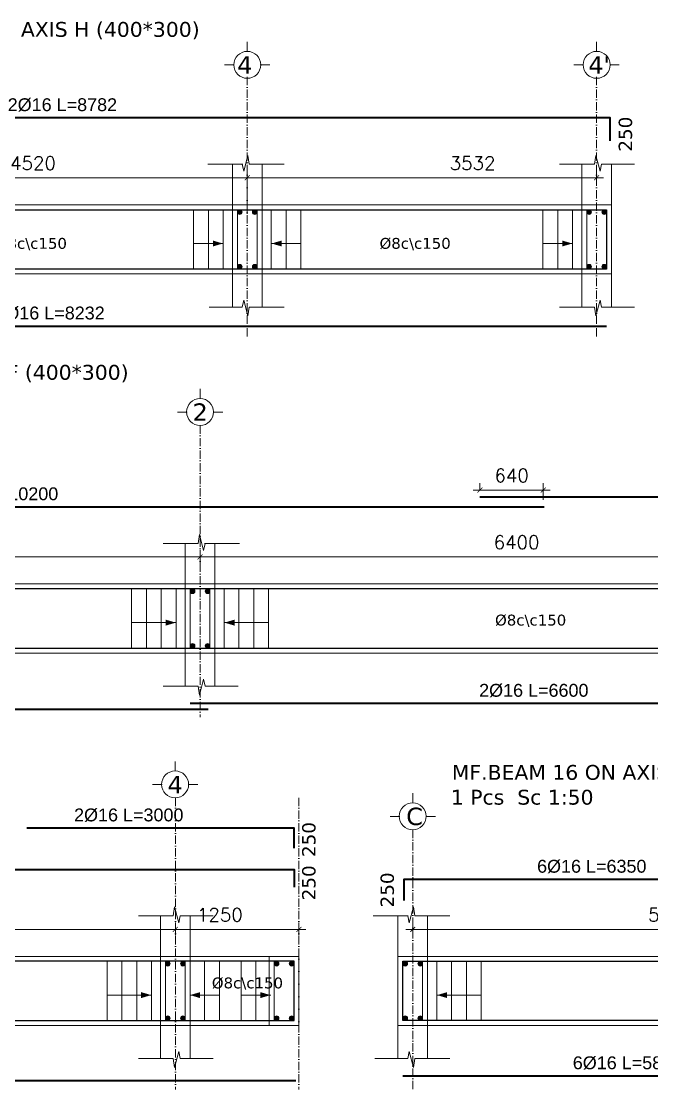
# Model space of a CAD drawing. Header units: inches. Extents: x -17020 to 43805, y -10194 to 123061.
# Drawn here: x 10476 to 11113, y 113151 to 114231 of the extents above; entities that cross this region are included whole.
import ezdxf

# ---------------------------------------------------------------- set-up
doc = ezdxf.new("R2010")
doc.units = ezdxf.units.IN
doc.header["$LTSCALE"] = 0.7
doc.header["$MEASUREMENT"] = 0
doc.linetypes.add('ACAD_ISO10W100', pattern=[18, 12, -3, 0, -3])
doc.layers.get('0').update_dxf_attribs({"lineweight": 13})
doc.layers.get('Defpoints').update_dxf_attribs({"lineweight": 5})
for name, color, linetype, lineweight in [('axis', 254, 'ACAD_ISO10W100', 9), ('BEAM FRAME', 5, 'Continuous', 18), ('COLUMN', 4, 'Continuous', 20), ('elevline', 30, 'Continuous', 20), ('FRAME 070', 5, 'Continuous', 60), ('hatch', 9, 'Continuous', 9), ('renforcment', 141, 'Continuous', 40), ('tex', 3, 'Continuous', 25), ('TEXT', 3, 'Continuous', 25), ('top rein. extension', 50, 'Continuous', 20), ('top renforcment', 7, 'Continuous', 40)]:
    doc.layers.add(name, color=color, linetype=linetype, lineweight=lineweight)
doc.styles.add('100', font='romans.shx', dxfattribs={"height": 13.5})
doc.styles.add('romanc', font='verdana.ttf', dxfattribs={"height": 250})
doc.styles.get("Standard").update_dxf_attribs({"font": 'arial.ttf', "height": 13})
doc.dimstyles.new('100', dxfattribs={"dimtxt": 13.5, "dimasz": 5, "dimexe": 7, "dimexo": 7, "dimgap": 8, "dimtad": 1, "dimdec": 0, "dimlfac": 10, "dimzin": 4, "dimdsep": 46, "dimtxsty": '100', "dimblk": 'ARCHTICK', "dimcen": 0.09, "dimdle": 7, "dimclrd": 1, "dimclre": 8, "dimclrt": 2, "dimadec": 0, "dimazin": 1, "dimtfac": 1, "dimtdec": 0, "dimtix": 1, "dimtofl": 0, "dimtmove": 0, "dimatfit": 3, "dimldrblk": 'ARCHTICK', "dimfxl": 0.18, "dimtolj": 1, "dimtzin": 0, "dimlwd": -1, "dimlwe": -1, "dimarcsym": 0})
doc.dimstyles.get("Standard").update_dxf_attribs({"dimtxt": 13, "dimasz": 5, "dimexe": 0.18, "dimexo": 0.0625, "dimgap": 6, "dimtad": 1, "dimdec": 0, "dimlfac": 10, "dimzin": 0, "dimdsep": 46, "dimtxsty": 'Standard', "dimblk": 'ARCHTICK', "dimcen": 0.09, "dimse1": 1, "dimse2": 1, "dimclrd": 1, "dimclre": 7, "dimclrt": 3, "dimadec": 0, "dimazin": 0, "dimtfac": 1, "dimtdec": 0, "dimtix": 1, "dimtofl": 0, "dimtmove": 0, "dimatfit": 3, "dimldrblk": 'ARCHTICK', "dimfxl": 1, "dimtolj": 1, "dimtzin": 0, "dimarcsym": 0})

# ---------------------------------------------------------------- blocks, each defined once
blk = doc.blocks.new('_ArchTick')
at = {"color": 0, "linetype": 'ByBlock', "lineweight": 0, "const_width": 0.15}
blk.add_lwpolyline([(-0.5, -0.5), (0.5, 0.5)], dxfattribs=at)
blk = doc.blocks.new('*D806')
at = {"color": 1, "transparency": 16777216}
blk.add_line((10711.1, 114072.7), (10245.1, 114072.7), dxfattribs=at)
at = {"color": 8, "transparency": 16777216}
for p, q in [((10252.1, 114054.5), (10252.1, 114079.7)), ((10704.1, 114036.1), (10704.1, 114079.7))]:
    blk.add_line(p, q, dxfattribs=at)
at = {"layer": 'Defpoints', "color": 0, "transparency": 16777216}
for p in [(10252.1, 114072.7), (10252.1, 114047.5), (10704.1, 114029.1)]:
    blk.add_point(p, dxfattribs=at)
at = {"color": 1, "transparency": 16777216, "xscale": 5, "yscale": 5, "zscale": 5, "rotation": 180}
blk.add_blockref('_ArchTick', (10252.1, 114072.7), dxfattribs=at)
at = {"color": 1, "transparency": 16777216, "xscale": 5, "yscale": 5, "zscale": 5}
blk.add_blockref('_ArchTick', (10704.1, 114072.7), dxfattribs=at)
at = {"color": 2, "transparency": 16777216, "insert": (10487.5, 114087.4), "char_height": 13.5, "attachment_point": 5, "style": '100'}
blk.add_mtext('\\A1;4520', dxfattribs=at)
blk = doc.blocks.new('*D807')
at = {"layer": 'Defpoints', "color": 0, "transparency": 16777216}
for p in [(10244.1, 113922.7, -37318.8), (10244.1, 113922.7), (11067.3, 113922.7, -13652.7)]:
    blk.add_point(p, dxfattribs=at)
at = {"layer": 'TEXT', "color": 3, "transparency": 16777216, "insert": (10504.7, 113935.7), "char_height": 13, "attachment_point": 5}
blk.add_mtext('\\A1;2%%C16 L=8232', dxfattribs=at)
blk = doc.blocks.new('*D808')
at = {"layer": 'Defpoints', "color": 0, "transparency": 16777216}
for p in [(10218.7, 114133.3, -440.4), (11096.9, 114133.3, 264.3), (11096.9, 114133.3)]:
    blk.add_point(p, dxfattribs=at)
at = {"layer": 'TEXT', "color": 3, "transparency": 16777216, "insert": (10517.2, 114146.3), "char_height": 13, "attachment_point": 5}
blk.add_mtext('\\A1;2%%C16 L=8782', dxfattribs=at)
blk = doc.blocks.new('*D809')
at = {"color": 1, "transparency": 16777216}
blk.add_line((10697.1, 114072.7), (11064.3, 114072.7), dxfattribs=at)
at = {"color": 8, "transparency": 16777216}
for p, q in [((10704.1, 114036.1), (10704.1, 114079.7)), ((11057.3, 114065), (11057.3, 114079.7))]:
    blk.add_line(p, q, dxfattribs=at)
at = {"layer": 'Defpoints', "color": 0, "transparency": 16777216}
for p in [(11057.3, 114072.7), (11057.3, 114058), (10704.1, 114029.1)]:
    blk.add_point(p, dxfattribs=at)
at = {"color": 1, "transparency": 16777216, "xscale": 5, "yscale": 5, "zscale": 5, "rotation": 180}
blk.add_blockref('_ArchTick', (10704.1, 114072.7), dxfattribs=at)
at = {"color": 1, "transparency": 16777216, "xscale": 5, "yscale": 5, "zscale": 5}
blk.add_blockref('_ArchTick', (11057.3, 114072.7), dxfattribs=at)
at = {"color": 2, "transparency": 16777216, "insert": (10931.9, 114087.4), "char_height": 13.5, "attachment_point": 5, "style": '100'}
blk.add_mtext('\\A1;3532', dxfattribs=at)
blk = doc.blocks.new('*D828')
at = {"layer": 'Defpoints', "color": 0, "transparency": 16777216}
for p in [(9984.4, 113739.9, -218.4), (9984.4, 113739.9), (11004.4, 113739.9, -167.8)]:
    blk.add_point(p, dxfattribs=at)
at = {"layer": 'TEXT', "color": 3, "transparency": 16777216, "insert": (10452.7, 113752.9), "char_height": 13, "attachment_point": 5}
blk.add_mtext('\\A1;2%%C16 L=10200', dxfattribs=at)
blk = doc.blocks.new('*D830')
at = {"layer": 'Defpoints', "color": 0, "transparency": 16777216}
for p in [(10939.4, 113749.9, -157.8), (10939.4, 113749.9), (11899.4, 113749.9, -218.5)]:
    blk.add_point(p, dxfattribs=at)
at = {"layer": 'TEXT', "color": 3, "transparency": 16777216, "insert": (11486.5, 113762.9), "char_height": 13, "attachment_point": 5}
blk.add_mtext('\\A1;2%%C16 L=9600', dxfattribs=at)
blk = doc.blocks.new('*D840')
at = {"color": 1, "transparency": 16777216}
blk.add_line((11010.4, 113756.9), (10932.4, 113756.9), dxfattribs=at)
at = {"color": 8, "transparency": 16777216}
for p, q in [((10939.4, 113756.9), (10939.4, 113763.9)), ((11003.4, 113746.9), (11003.4, 113763.9))]:
    blk.add_line(p, q, dxfattribs=at)
at = {"layer": 'Defpoints', "color": 0, "transparency": 16777216}
for p in [(10939.4, 113756.9), (10939.4, 113749.9), (11003.4, 113739.9)]:
    blk.add_point(p, dxfattribs=at)
at = {"color": 1, "transparency": 16777216, "xscale": 5, "yscale": 5, "zscale": 5, "rotation": 180}
blk.add_blockref('_ArchTick', (10939.4, 113756.9), dxfattribs=at)
at = {"color": 1, "transparency": 16777216, "xscale": 5, "yscale": 5, "zscale": 5}
blk.add_blockref('_ArchTick', (11003.4, 113756.9), dxfattribs=at)
at = {"color": 2, "transparency": 16777216, "insert": (10971.4, 113771.7), "char_height": 13.5, "attachment_point": 5, "style": '100'}
blk.add_mtext('\\A1;640', dxfattribs=at)
blk = doc.blocks.new('*D831')
at = {"color": 8, "transparency": 16777216}
for p, q in [((10656.4, 113680.4), (10656.4, 113696.3)), ((11296.4, 113682.7), (11296.4, 113696.3))]:
    blk.add_line(p, q, dxfattribs=at)
at = {"color": 1, "transparency": 16777216}
blk.add_line((11303.4, 113689.3), (10649.4, 113689.3), dxfattribs=at)
at = {"layer": 'Defpoints', "color": 0, "transparency": 16777216}
for p in [(10656.4, 113689.3), (10656.4, 113673.4), (11296.4, 113675.7)]:
    blk.add_point(p, dxfattribs=at)
at = {"color": 1, "transparency": 16777216, "xscale": 5, "yscale": 5, "zscale": 5, "rotation": 180}
blk.add_blockref('_ArchTick', (10656.4, 113689.3), dxfattribs=at)
at = {"color": 1, "transparency": 16777216, "xscale": 5, "yscale": 5, "zscale": 5}
blk.add_blockref('_ArchTick', (11296.4, 113689.3), dxfattribs=at)
at = {"color": 2, "transparency": 16777216, "insert": (10976.4, 113704.1), "char_height": 13.5, "attachment_point": 5, "style": '100'}
blk.add_mtext('\\A1;6400', dxfattribs=at)
blk = doc.blocks.new('*D832')
at = {"color": 8, "transparency": 16777216}
for p, q in [((10204.4, 113668.1), (10204.4, 113696.3)), ((10656.4, 113680.4), (10656.4, 113696.3))]:
    blk.add_line(p, q, dxfattribs=at)
at = {"color": 1, "transparency": 16777216}
blk.add_line((10197.4, 113689.3), (10663.4, 113689.3), dxfattribs=at)
at = {"layer": 'Defpoints', "color": 0, "transparency": 16777216}
for p in [(10656.4, 113689.3), (10656.4, 113673.4), (10204.4, 113661.1)]:
    blk.add_point(p, dxfattribs=at)
at = {"color": 1, "transparency": 16777216, "xscale": 5, "yscale": 5, "zscale": 5, "rotation": 180}
blk.add_blockref('_ArchTick', (10204.4, 113689.3), dxfattribs=at)
at = {"color": 1, "transparency": 16777216, "xscale": 5, "yscale": 5, "zscale": 5}
blk.add_blockref('_ArchTick', (10656.4, 113689.3), dxfattribs=at)
at = {"color": 2, "transparency": 16777216, "insert": (10430.4, 113704.1), "char_height": 13.5, "attachment_point": 5, "style": '100'}
blk.add_mtext('\\A1;4520', dxfattribs=at)
blk = doc.blocks.new('*D834')
at = {"layer": 'Defpoints', "color": 0, "transparency": 16777216}
for p in [(10009.4, 113535, -13652.7), (10664.4, 113535, -37100.9), (10664.4, 113535)]:
    blk.add_point(p, dxfattribs=at)
at = {"layer": 'TEXT', "color": 3, "transparency": 16777216, "insert": (10398, 113548), "char_height": 13, "attachment_point": 5}
blk.add_mtext('\\A1;2%%C16 L=6550', dxfattribs=at)
blk = doc.blocks.new('*D835')
at = {"layer": 'Defpoints', "color": 0, "transparency": 16777216}
for p in [(10646.4, 113541.2, -13652.7), (11306.4, 113541.2, -37100.9), (11306.4, 113541.2)]:
    blk.add_point(p, dxfattribs=at)
at = {"layer": 'TEXT', "color": 3, "transparency": 16777216, "insert": (10993.8, 113554.2), "char_height": 13, "attachment_point": 5}
blk.add_mtext('\\A1;2%%C16 L=6600', dxfattribs=at)
blk = doc.blocks.new('*D853')
at = {"color": 8, "transparency": 16777216}
for p, q in [((10179.4, 113306.2), (10179.4, 113319.7)), ((10631.4, 113306.7), (10631.4, 113319.7))]:
    blk.add_line(p, q, dxfattribs=at)
at = {"color": 1, "transparency": 16777216}
blk.add_line((10172.4, 113312.7), (10638.4, 113312.7), dxfattribs=at)
at = {"layer": 'Defpoints', "color": 0, "transparency": 16777216}
for p in [(10631.4, 113312.7), (10179.4, 113299.2), (10631.4, 113299.7)]:
    blk.add_point(p, dxfattribs=at)
at = {"color": 1, "transparency": 16777216, "xscale": 5, "yscale": 5, "zscale": 5, "rotation": 180}
blk.add_blockref('_ArchTick', (10179.4, 113312.7), dxfattribs=at)
at = {"color": 1, "transparency": 16777216, "xscale": 5, "yscale": 5, "zscale": 5}
blk.add_blockref('_ArchTick', (10631.4, 113312.7), dxfattribs=at)
at = {"color": 2, "transparency": 16777216, "insert": (10405.4, 113327.5), "char_height": 13.5, "attachment_point": 5, "style": '100'}
blk.add_mtext('\\A1;4520', dxfattribs=at)
blk = doc.blocks.new('*D854')
at = {"layer": 'Defpoints', "color": 0, "transparency": 16777216}
for p in [(9822.4, 113373.3, -157.8), (9822.4, 113373.3), (10782.4, 113373.3, -218.5)]:
    blk.add_point(p, dxfattribs=at)
at = {"layer": 'TEXT', "color": 3, "transparency": 16777216, "insert": (10369.5, 113386.3), "char_height": 13, "attachment_point": 5}
blk.add_mtext('\\A1;2%%C16 L=9600', dxfattribs=at)
blk = doc.blocks.new('*D857')
at = {"layer": 'Defpoints', "color": 0, "transparency": 16777216}
for p in [(10481.4, 113415.2, -209.5), (10781.4, 113415.2, -218.4), (10781.4, 113415.2)]:
    blk.add_point(p, dxfattribs=at)
at = {"layer": 'TEXT', "color": 3, "transparency": 16777216, "insert": (10584.3, 113428.2), "char_height": 13, "attachment_point": 5}
blk.add_mtext('\\A1;2%%C16 L=3000', dxfattribs=at)
blk = doc.blocks.new('*D860')
at = {"color": 8, "transparency": 16777216}
for p, q in [((10631.4, 113306.6), (10631.4, 113319.7)), ((10756.4, 113306.4), (10756.4, 113319.7))]:
    blk.add_line(p, q, dxfattribs=at)
at = {"color": 1, "transparency": 16777216}
blk.add_line((10763.4, 113312.7), (10624.4, 113312.7), dxfattribs=at)
at = {"layer": 'Defpoints', "color": 0, "transparency": 16777216}
for p in [(10631.4, 113312.7), (10631.4, 113299.6), (10756.4, 113299.4)]:
    blk.add_point(p, dxfattribs=at)
at = {"color": 1, "transparency": 16777216, "xscale": 5, "yscale": 5, "zscale": 5, "rotation": 180}
blk.add_blockref('_ArchTick', (10631.4, 113312.7), dxfattribs=at)
at = {"color": 1, "transparency": 16777216, "xscale": 5, "yscale": 5, "zscale": 5}
blk.add_blockref('_ArchTick', (10756.4, 113312.7), dxfattribs=at)
at = {"color": 2, "transparency": 16777216, "insert": (10676.4, 113327.5), "char_height": 13.5, "attachment_point": 5, "style": '100'}
blk.add_mtext('\\A1;1250', dxfattribs=at)
blk = doc.blocks.new('*D861')
at = {"layer": 'Defpoints', "color": 0, "transparency": 16777216}
for p in [(10171.4, 113159.5, -13652.7), (10753.1, 113159.5, -37100.9), (10753.1, 113159.5)]:
    blk.add_point(p, dxfattribs=at)
at = {"layer": 'TEXT', "color": 3, "transparency": 16777216, "insert": (10388.7, 113172.5), "char_height": 13, "attachment_point": 5}
blk.add_mtext('\\A1;2%%C16 L=5817', dxfattribs=at)
blk = doc.blocks.new('*D887')
at = {"layer": 'Defpoints', "color": 0, "transparency": 16777216}
for p in [(10837.7, 113363.3, -189.9), (11472.7, 113363.3, -218.4), (11472.7, 113363.3)]:
    blk.add_point(p, dxfattribs=at)
at = {"layer": 'TEXT', "color": 3, "transparency": 16777216, "insert": (11052.4, 113376.3), "char_height": 13, "attachment_point": 5}
blk.add_mtext('\\A1;6%%C16 L=6350', dxfattribs=at)
blk = doc.blocks.new('*D888')
at = {"color": 8, "transparency": 16777216}
for p, q in [((10871.4, 113306.2), (10871.4, 113319.7)), ((11447.7, 113303.8), (11447.7, 113319.7))]:
    blk.add_line(p, q, dxfattribs=at)
at = {"color": 1, "transparency": 16777216}
blk.add_line((10864.4, 113312.7), (11454.7, 113312.7), dxfattribs=at)
at = {"layer": 'Defpoints', "color": 0, "transparency": 16777216}
for p in [(11447.7, 113312.7), (10871.4, 113299.2), (11447.7, 113296.8)]:
    blk.add_point(p, dxfattribs=at)
at = {"color": 1, "transparency": 16777216, "xscale": 5, "yscale": 5, "zscale": 5, "rotation": 180}
blk.add_blockref('_ArchTick', (10871.4, 113312.7), dxfattribs=at)
at = {"color": 1, "transparency": 16777216, "xscale": 5, "yscale": 5, "zscale": 5}
blk.add_blockref('_ArchTick', (11447.7, 113312.7), dxfattribs=at)
at = {"color": 2, "transparency": 16777216, "insert": (11132.5, 113327.5), "char_height": 13.5, "attachment_point": 5, "style": '100'}
blk.add_mtext('\\A1;5763', dxfattribs=at)
blk = doc.blocks.new('*D889')
at = {"layer": 'Defpoints', "color": 0, "transparency": 16777216}
for p in [(10861.4, 113164.6, -37100.9), (10861.4, 113164.6), (11446.4, 113164.6, -13870.6)]:
    blk.add_point(p, dxfattribs=at)
at = {"layer": 'TEXT', "color": 3, "transparency": 16777216, "insert": (11088.5, 113177.6), "char_height": 13, "attachment_point": 5}
blk.add_mtext('\\A1;6%%C16 L=5850', dxfattribs=at)

msp = doc.modelspace()

# ---------------------------------------------------------------- hatches: boundary and pattern name
at = {"layer": 'elevline'}
for points in [[(10698.86, 114038, 1), (10694.1, 114038, 1)], [(10709.35, 114038, -1), (10714.1, 114038, -1)], [(11052.08, 114038, 1), (11047.32, 114038, 1)], [(11062.57, 114038, -1), (11067.32, 114038, -1)], [(10698.86, 113982.76, -1), (10694.1, 113982.76, -1)], [(10709.35, 113982.76, 1), (10714.1, 113982.76, 1)], [(11052.08, 113982.76, -1), (11047.32, 113982.76, -1)], [(11062.57, 113982.76, 1), (11067.32, 113982.76, 1)], [(10651.19, 113654.67, 1), (10646.43, 113654.67, 1)], [(10661.67, 113654.67, -1), (10666.43, 113654.67, -1)], [(10651.19, 113599.42, -1), (10646.43, 113599.42, -1)], [(10661.67, 113599.42, 1), (10666.43, 113599.42, 1)], [(10626.15, 113278.07, 1), (10621.39, 113278.07, 1)], [(10636.64, 113278.07, -1), (10641.39, 113278.07, -1)], [(10736.15, 113278.07, 1), (10731.39, 113278.07, 1)], [(10746.64, 113278.07, -1), (10751.39, 113278.07, -1)], [(10866.15, 113278.07, 1), (10861.39, 113278.07, 1)], [(10876.64, 113278.07, -1), (10881.39, 113278.07, -1)], [(10626.15, 113222.82, -1), (10621.39, 113222.82, -1)], [(10636.64, 113222.82, 1), (10641.39, 113222.82, 1)], [(10736.15, 113222.82, -1), (10731.39, 113222.82, -1)], [(10746.64, 113222.82, 1), (10751.39, 113222.82, 1)], [(10866.15, 113222.82, -1), (10861.39, 113222.82, -1)], [(10876.64, 113222.82, 1), (10881.39, 113222.82, 1)]]:
    msp.add_hatch(color=256, dxfattribs=at).paths.add_polyline_path(points)

# ---------------------------------------------------------------- linework, layer by layer
at = {"layer": 'axis'}
for p, q in [((10704.1, 114174.58), (10704.1, 113910.64)), ((11057.32, 114174.58), (11057.32, 113910.64)), ((11057.32, 114174.58), (11057.32, 113910.64)), ((10656.43, 113822.24), (10656.43, 113527.31)), ((10656.43, 113822.24), (10656.43, 113527.31)), ((10631.39, 113445.64, -217.91), (10631.39, 113150.71, -217.91)), ((10756.39, 113445.64, -217.91), (10756.39, 113150.71, -217.91)), ((10871.39, 113413.49), (10871.39, 113150.71))]:
    msp.add_line(p, q, dxfattribs=at)
at = {"layer": 'BEAM FRAME', "elevation": 217.91}
for points in [[(11072.32, 113975.38), (10237.1, 113975.38), (10237.1, 114045.38), (11072.32, 114045.38)], [(10009.43, 113592.04), (11873.43, 113592.04), (11873.43, 113662.04), (10009.43, 113662.04)], [(11447.68, 113215.45), (10856.39, 113215.45), (10856.39, 113285.45), (11447.68, 113285.45)]]:
    msp.add_lwpolyline(points, close=True, dxfattribs=at)
at = {"layer": 'BEAM FRAME'}
msp.add_lwpolyline([(9072.39, 113215.45), (10756.39, 113215.45), (10756.39, 113285.45), (9072.39, 113285.45)], close=True, dxfattribs=at)
at = {"layer": 'COLUMN', "lineweight": 20}
for p, q in [((10689.1, 114086.3, 217.91), (10689.1, 114045.38, 217.91)), ((10719.1, 114086.3, 217.91), (10719.1, 114045.38, 217.91)), ((11042.32, 114086.3, 217.91), (11042.32, 114045.38, 217.91)), ((11072.32, 114086.3, 217.91), (11072.32, 114045.38, 217.91)), ((10689.1, 113941.95, 217.91), (10689.1, 113975.38, 217.91)), ((10719.1, 113941.95, 217.91), (10719.1, 113975.38, 217.91)), ((11042.32, 113941.95, 217.91), (11042.32, 113975.38, 217.91)), ((11072.32, 113941.95, 217.91), (11072.32, 113975.38, 217.91)), ((10641.43, 113702.97, 217.91), (10641.43, 113662.04, 217.91)), ((10671.43, 113702.97, 217.91), (10671.43, 113662.04, 217.91)), ((10641.43, 113558.62, 217.91), (10641.43, 113592.04, 217.91)), ((10671.43, 113558.62, 217.91), (10671.43, 113592.04, 217.91)), ((10616.39, 113326.37), (10616.39, 113285.45)), ((10646.39, 113326.37), (10646.39, 113285.45)), ((10856.39, 113326.37, 217.91), (10856.39, 113285.45, 217.91)), ((10886.39, 113326.37, 217.91), (10886.39, 113285.45, 217.91)), ((10616.39, 113182.02), (10616.39, 113215.45)), ((10646.39, 113182.02), (10646.39, 113215.45)), ((10856.39, 113182.02, 217.91), (10856.39, 113215.45, 217.91)), ((10886.39, 113182.02, 217.91), (10886.39, 113215.45, 217.91))]:
    msp.add_line(p, q, dxfattribs=at)
at = {"layer": 'elevline'}
for p, q in [((10649.83, 113980.38), (10649.83, 114040.38)), ((10664.83, 113980.38), (10664.83, 114040.38)), ((10679.79, 113980.38), (10679.79, 114040.38)), ((10728.42, 113980.38), (10728.42, 114040.38)), ((10743.37, 113980.38), (10743.37, 114040.38)), ((10758.37, 113980.38), (10758.37, 114040.38)), ((11003.05, 113980.38), (11003.05, 114040.38)), ((11018.05, 113980.38), (11018.05, 114040.38)), ((11033.01, 113980.38), (11033.01, 114040.38)), ((10587.16, 113597.04), (10587.16, 113657.04)), ((10602.16, 113597.04), (10602.16, 113657.04)), ((10617.16, 113597.04), (10617.16, 113657.04)), ((10632.12, 113597.04), (10632.12, 113657.04)), ((10680.74, 113597.04), (10680.74, 113657.04)), ((10695.7, 113597.04), (10695.7, 113657.04)), ((10710.7, 113597.04), (10710.7, 113657.04)), ((10725.7, 113597.04), (10725.7, 113657.04)), ((10562.32, 113220.45, -217.91), (10562.32, 113280.45, -217.91)), ((10577.32, 113220.45, -217.91), (10577.32, 113280.45, -217.91)), ((10592.32, 113220.45, -217.91), (10592.32, 113280.45, -217.91)), ((10607.28, 113220.45, -217.91), (10607.28, 113280.45, -217.91)), ((10621.35, 113220.45, -217.91), (10621.35, 113280.45, -217.91)), ((10660.89, 113220.45, -217.91), (10660.89, 113280.45, -217.91)), ((10675.89, 113220.45, -217.91), (10675.89, 113280.45, -217.91)), ((10697.89, 113220.45, -217.91), (10697.89, 113280.45, -217.91)), ((10712.89, 113220.45, -217.91), (10712.89, 113280.45, -217.91)), ((10731.35, 113220.45, -217.91), (10731.35, 113280.45, -217.91)), ((10895.71, 113220.45), (10895.71, 113280.45)), ((10910.67, 113220.45), (10910.67, 113280.45)), ((10925.67, 113220.45), (10925.67, 113280.45)), ((10940.67, 113220.45), (10940.67, 113280.45))]:
    msp.add_line(p, q, dxfattribs=at)
for centre in [(10696.48, 114038), (10711.72, 114038), (11049.7, 114038), (11064.95, 114038), (10696.48, 113982.76), (10711.72, 113982.76), (11049.7, 113982.76), (11064.95, 113982.76), (10648.81, 113654.67), (10664.05, 113654.67), (10648.81, 113599.42), (10664.05, 113599.42), (10623.77, 113278.07, -217.91), (10639.02, 113278.07, -217.91), (10733.77, 113278.07, -217.91), (10749.02, 113278.07, -217.91), (10863.77, 113278.07), (10879.02, 113278.07), (10623.77, 113222.82, -217.91), (10639.02, 113222.82, -217.91), (10733.77, 113222.82, -217.91), (10749.02, 113222.82, -217.91), (10863.77, 113222.82), (10879.02, 113222.82)]:
    msp.add_circle(centre, 2.38, dxfattribs=at)
at = {"layer": 'FRAME 070', "lineweight": 20}
for p, q in [((10704.79, 114095.31, 217.91), (10700.6, 114079.23, 217.91)), ((10706.14, 114086.3, 217.91), (10704.79, 114095.31, 217.91)), ((11055.29, 114086.3, 217.91), (11056.64, 114095.31, 217.91)), ((11056.64, 114095.31, 217.91), (11060.82, 114079.23, 217.91)), ((10699.58, 114086.3, 217.91), (10664.22, 114086.3, 217.91)), ((10700.6, 114079.23, 217.91), (10699.1, 114086.3, 217.91)), ((10741.49, 114086.3, 217.91), (10706.14, 114086.3, 217.91)), ((11019.93, 114086.3, 217.91), (11055.29, 114086.3, 217.91)), ((11060.82, 114079.23, 217.91), (11062.33, 114086.3, 217.91)), ((11062.33, 114086.3, 217.91), (11095.72, 114086.3, 217.91)), ((10699.1, 113941.95, 217.91), (10665.71, 113941.95, 217.91)), ((10700.6, 113949.03, 217.91), (10699.1, 113941.95, 217.91)), ((10704.79, 113932.95, 217.91), (10700.6, 113949.03, 217.91)), ((10706.14, 113941.95, 217.91), (10704.79, 113932.95, 217.91)), ((10741.49, 113941.95, 217.91), (10706.14, 113941.95, 217.91)), ((11019.93, 113941.95, 217.91), (11055.29, 113941.95, 217.91)), ((11055.29, 113941.95, 217.91), (11056.64, 113932.95, 217.91)), ((11056.64, 113932.95, 217.91), (11060.82, 113949.03, 217.91)), ((11060.82, 113949.03, 217.91), (11062.33, 113941.95, 217.91)), ((11062.33, 113941.95, 217.91), (11095.72, 113941.95, 217.91)), ((10619.04, 113702.97, 217.91), (10654.4, 113702.97, 217.91)), ((10654.4, 113702.97, 217.91), (10655.75, 113711.97, 217.91)), ((10655.75, 113711.97, 217.91), (10659.93, 113695.9, 217.91)), ((10659.93, 113695.9, 217.91), (10661.44, 113702.97, 217.91)), ((10660.96, 113702.97, 217.91), (10696.32, 113702.97, 217.91)), ((10655.75, 113549.62, 217.91), (10659.93, 113565.69, 217.91)), ((10659.93, 113565.69, 217.91), (10661.44, 113558.62, 217.91)), ((10619.04, 113558.62, 217.91), (10654.4, 113558.62, 217.91)), ((10654.4, 113558.62, 217.91), (10655.75, 113549.62, 217.91)), ((10661.44, 113558.62, 217.91), (10694.83, 113558.62, 217.91)), ((10594, 113326.37), (10629.36, 113326.37)), ((10629.36, 113326.37), (10630.71, 113335.37)), ((10630.71, 113335.37), (10634.89, 113319.3)), ((10634.89, 113319.3), (10636.4, 113326.37)), ((10636.4, 113326.37), (10669.79, 113326.37)), ((10866.87, 113326.37, 217.91), (10831.51, 113326.37, 217.91)), ((10867.9, 113319.3, 217.91), (10866.39, 113326.37, 217.91)), ((10872.08, 113335.37, 217.91), (10867.9, 113319.3, 217.91)), ((10873.43, 113326.37, 217.91), (10872.08, 113335.37, 217.91)), ((10908.78, 113326.37, 217.91), (10873.43, 113326.37, 217.91)), ((10630.71, 113173.02), (10634.89, 113189.1)), ((10634.89, 113189.1), (10636.4, 113182.02)), ((10867.9, 113189.1, 217.91), (10866.39, 113182.02, 217.91)), ((10872.08, 113173.02, 217.91), (10867.9, 113189.1, 217.91)), ((10594, 113182.02), (10629.36, 113182.02)), ((10629.36, 113182.02), (10630.71, 113173.02)), ((10636.4, 113182.02), (10669.79, 113182.02)), ((10866.39, 113182.02, 217.91), (10833, 113182.02, 217.91)), ((10873.43, 113182.02, 217.91), (10872.08, 113173.02, 217.91)), ((10908.78, 113182.02, 217.91), (10873.43, 113182.02, 217.91))]:
    msp.add_line(p, q, dxfattribs=at)
at = {"layer": 'FRAME 070', "lineweight": 15}
for points in [[(10719.1, 113975.38), (10689.1, 113975.38), (10689.1, 114045.38), (10719.1, 114045.38)], [(11072.32, 113975.38), (11042.32, 113975.38), (11042.32, 114045.38), (11072.32, 114045.38)], [(10641.43, 113592.04), (10671.43, 113592.04), (10671.43, 113662.04), (10641.43, 113662.04)], [(10886.39, 113215.45), (10856.39, 113215.45), (10856.39, 113285.45), (10886.39, 113285.45)]]:
    msp.add_lwpolyline(points, close=True, dxfattribs=at)
at = {"layer": 'FRAME 070', "lineweight": 15, "elevation": -217.91}
for points in [[(10616.39, 113215.45), (10646.39, 113215.45), (10646.39, 113285.45), (10616.39, 113285.45)], [(10726.39, 113215.45), (10756.39, 113215.45), (10756.39, 113285.45), (10726.39, 113285.45)]]:
    msp.add_lwpolyline(points, close=True, dxfattribs=at)
at = {"layer": 'hatch'}
for p, q in [((10704.1, 114210.19), (10704.1, 114200.46)), ((11057.32, 114210.19), (11057.32, 114200.46)), ((10681.18, 114186.71), (10690.91, 114186.71)), ((10727.03, 114186.71), (10717.29, 114186.71)), ((11034.4, 114186.71), (11044.13, 114186.71)), ((11080.25, 114186.71), (11070.51, 114186.71)), ((10656.43, 113859.21), (10656.43, 113849.48)), ((10633.51, 113835.73), (10643.24, 113835.73)), ((10679.36, 113835.73), (10669.62, 113835.73)), ((10631.19, 113482.61, -217.91), (10631.19, 113472.88, -217.91)), ((10608.27, 113459.13, -217.91), (10618.01, 113459.13, -217.91)), ((10654.12, 113459.13, -217.91), (10644.38, 113459.13, -217.91)), ((10871.39, 113450.47), (10871.39, 113440.73)), ((10848.47, 113426.99), (10858.21, 113426.99)), ((10894.32, 113426.99), (10884.58, 113426.99))]:
    msp.add_line(p, q, dxfattribs=at)
for centre in [(10704.1, 114186.84), (11057.32, 114186.84), (10656.43, 113835.86), (10631.19, 113459.26, -217.91), (10871.39, 113427.11)]:
    msp.add_circle(centre, 13.62, dxfattribs=at)
at = {"layer": 'renforcment', "lineweight": -2, "elevation": 217.91}
for points in [[(11067.32, 113980.38), (10242.1, 113980.38), (10242.1, 114040.38), (11067.32, 114040.38)], [(10014.43, 113597.04), (11868.43, 113597.04), (11868.43, 113657.04), (10014.43, 113657.04)], [(11442.68, 113220.45), (10861.39, 113220.45), (10861.39, 113280.45), (11442.68, 113280.45)]]:
    msp.add_lwpolyline(points, close=True, dxfattribs=at)
at = {"layer": 'renforcment', "lineweight": -2}
msp.add_lwpolyline([(9077.39, 113220.45), (10751.39, 113220.45), (10751.39, 113280.45), (9077.39, 113280.45)], close=True, dxfattribs=at)
at = {"layer": 'top rein. extension'}
for p, q in [((10679.79, 114006.22), (10649.83, 114006.22)), ((10728.42, 114006.22), (10758.37, 114006.22)), ((11033.01, 114006.22), (11003.05, 114006.22)), ((10632.12, 113622.88), (10587.16, 113622.88)), ((10680.74, 113622.88), (10725.7, 113622.88)), ((10607.28, 113246.28, -217.91), (10562.32, 113246.28, -217.91)), ((10645.93, 113246.28, -217.91), (10675.89, 113246.28, -217.91)), ((10727.85, 113246.28, -217.91), (10697.89, 113246.28, -217.91)), ((10895.71, 113246.28), (10940.67, 113246.28))]:
    msp.add_line(p, q, dxfattribs=at)
for points in [[(10669.32, 114009.22), (10679.44, 114006.22), (10669.32, 114003.22)], [(10738.89, 114009.22), (10728.76, 114006.22), (10738.89, 114003.22)], [(11022.54, 114009.22), (11032.66, 114006.22), (11022.54, 114003.22)], [(10621.65, 113625.88), (10631.77, 113622.88), (10621.65, 113619.88)], [(10691.22, 113625.88), (10681.09, 113622.88), (10691.22, 113619.88)], [(10596.81, 113249.28, -217.91), (10606.94, 113246.28, -217.91), (10596.81, 113243.28, -217.91)], [(10656.4, 113249.28, -217.91), (10646.28, 113246.28, -217.91), (10656.4, 113243.28, -217.91)], [(10717.38, 113249.28, -217.91), (10727.51, 113246.28, -217.91), (10717.38, 113243.28, -217.91)], [(10906.18, 113249.28), (10896.05, 113246.28), (10906.18, 113243.28)]]:
    msp.add_solid(points, dxfattribs=at)
at = {"layer": 'top renforcment'}
for p, q in [((10244.1, 113922.72, -217.91), (11067.32, 113922.72)), ((11306.43, 113541.17), (10646.43, 113541.17)), ((10664.43, 113535.03), (10009.43, 113535.03)), ((10861.39, 113164.57), (11446.38, 113164.57, -217.91)), ((10753.09, 113159.45, -217.91), (10171.39, 113159.45, -217.91))]:
    msp.add_line(p, q, dxfattribs=at)
for points in [[(11071.02, 114109.98), (11071.02, 114133.25), (10242.1, 114133.25), (10242.1, 114115.36)], [(10939.4, 113749.92), (11868.43, 113749.92), (11868.43, 113732.03)], [(10014.43, 113719.65), (10014.43, 113739.92), (11004.4, 113739.92)], [(11442.68, 113343.05), (11442.68, 113363.32), (10862.37, 113363.32), (10862.37, 113341.94)]]:
    msp.add_lwpolyline(points, dxfattribs=at)
at = {"layer": 'top renforcment', "lineweight": 15}
for points in [[(10714.1, 113980.38), (10694.1, 113980.38), (10694.1, 114040.38), (10714.1, 114040.38)], [(11067.32, 113980.38), (11047.32, 113980.38), (11047.32, 114040.38), (11067.32, 114040.38)], [(10646.43, 113597.04), (10666.43, 113597.04), (10666.43, 113657.04), (10646.43, 113657.04)], [(10881.39, 113220.45), (10861.39, 113220.45), (10861.39, 113280.45), (10881.39, 113280.45)]]:
    msp.add_lwpolyline(points, close=True, dxfattribs=at)
at = {"layer": 'top renforcment', "elevation": -217.91}
for points in [[(10751.39, 113394.96), (10751.39, 113415.23), (10481.39, 113415.23)], [(9822.37, 113373.32), (10751.39, 113373.32), (10751.39, 113355.43)]]:
    msp.add_lwpolyline(points, dxfattribs=at)
at = {"layer": 'top renforcment', "lineweight": 15, "elevation": -217.91}
for points in [[(10621.39, 113220.45), (10641.39, 113220.45), (10641.39, 113280.45), (10621.39, 113280.45)], [(10731.39, 113220.45), (10751.39, 113220.45), (10751.39, 113280.45), (10731.39, 113280.45)]]:
    msp.add_lwpolyline(points, close=True, dxfattribs=at)

# ---------------------------------------------------------------- texts
at = {"layer": 'tex', "style": 'romanc'}
for p in [(10449.82, 114000.85, -33436.19), (10837.86, 114000.85, -33436.19), (10954.62, 113619.97, -33436.19), (10668.29, 113253.1, -33654.09)]:
    msp.add_text('%%C8c\\c150', height=11, dxfattribs=at).set_placement(p)
at = {"layer": 'TEXT', "style": 'romanc'}
for s, height, p in [('MF.BEAM 4 ON AXIS H (400*300)', 15, (10315.87, 114215.2)), ('4', 17.6, (10693.93, 114177.92)), ("4'", 17.6, (11048.94, 114177.92)), ('MF.BEAM 7 ON AXIS F (400*300)', 15, (10247.68, 113868.47)), ('2', 17.6, (10648.83, 113826.94)), ('MF.BEAM 16 ON AXIS 2 (1000*300)', 15, (10910.95, 113463.98)), ('4', 17.6, (10623.59, 113450.34, -217.91)), ('1 Pcs  Sc 1:50 ', 15, (10909.93, 113438.88)), ('C', 17.6, (10864.8, 113418.19))]:
    msp.add_text(s, height=height, dxfattribs=at).set_placement(p)
for p in [(11093.11, 114099.1, -72739.24), (10773.07, 113385.9, -73392.95), (10773.07, 113342.15, -73392.95), (10852.37, 113334.96, -72739.24)]:
    msp.add_text('250', height=13.5, rotation=90, dxfattribs=at).set_placement(p)

# ---------------------------------------------------------------- dimensions: what is measured, and where the dimension line sits
for base, p1, p2, picture, middle in [((10252.1, 114072.67), (10704.1, 114029.12), (10252.1, 114047.47), '*D806', (10487.45, 114072.67)), ((10656.43, 113689.34), (11296.43, 113675.75), (10656.43, 113673.43), '*D831', (10976.43, 113689.34)), ((10631.39, 113312.74, -217.91), (10756.39, 113299.42, -217.91), (10631.39, 113299.63, -217.91), '*D860', (10676.39, 113312.74, -217.91))]:
    dim = msp.add_linear_dim(base=base, p1=p1, p2=p2, angle=180, dimstyle='100')
    dim.commit()
    dim.dimension.update_dxf_attribs({"geometry": picture, "text_midpoint": middle, "dimtype": 160})
for base, p1, p2, picture, middle in [((11057.32, 114072.67), (10704.1, 114029.12), (11057.32, 114057.97), '*D809', (10931.86, 114072.67)), ((10656.43, 113689.34), (10204.43, 113661.15), (10656.43, 113673.43), '*D832', (10430.43, 113689.34)), ((10631.39, 113312.74, -217.91), (10179.39, 113299.15, -217.91), (10631.39, 113299.75, -217.91), '*D853', (10405.39, 113312.74, -217.91)), ((11447.68, 113312.74), (10871.39, 113299.15), (11447.68, 113296.83), '*D888', (11132.55, 113312.74))]:
    dim = msp.add_linear_dim(base=base, p1=p1, p2=p2, dimstyle='100')
    dim.commit()
    dim.dimension.update_dxf_attribs({"geometry": picture, "text_midpoint": middle, "dimtype": 160})
dim = msp.add_linear_dim(base=(10939.4, 113756.92), p1=(11003.4, 113739.92), p2=(10939.4, 113749.92), dimstyle='100')
dim.commit()
dim.dimension.update_dxf_attribs({"geometry": '*D840', "text_midpoint": (10971.4, 113771.67)})
at = {"layer": 'TEXT'}
for base, p1, p2, angle, text, picture, middle in [((11096.92, 114133.25), (10218.7, 114133.25, -440.37), (11096.92, 114133.25, 264.29), 0, '2%%C16 L=<>', '*D808', (10517.15, 114133.25)), ((10244.1, 113922.72, 12366.96), (11067.32, 113922.72, -1285.72), (10244.1, 113922.72, -24951.83), 180, '2%%C16 L=<>', '*D807', (10504.74, 113922.72, 12366.96)), ((10939.4, 113749.92), (11899.43, 113749.92, -218.54), (10939.4, 113749.92, -157.78), 180, '2%%C16 L=<>', '*D830', (11486.55, 113749.92)), ((9984.43, 113739.92), (11004.4, 113739.92, -167.76), (9984.43, 113739.92, -218.39), 180, '2%%C16 L=<>', '*D828', (10452.69, 113739.92)), ((11306.43, 113541.17, 12366.96), (10646.43, 113541.17, -1285.72), (11306.43, 113541.17, -24733.92), 0, '2%%C16 L=<>', '*D835', (10993.82, 113541.17, 12366.96)), ((10664.43, 113535.03, 12366.96), (10009.43, 113535.03, -1285.72), (10664.43, 113535.03, -24733.92), 0, '2%%C16 L=<>', '*D834', (10398.01, 113535.03, 12366.96)), ((10781.39, 113415.23, -217.91), (10481.39, 113415.23, -427.45), (10781.39, 113415.23, -436.29), 0, '2%%C16 L=<>', '*D857', (10584.25, 113415.23, -217.91)), ((9822.37, 113373.32, -217.91), (10782.39, 113373.32, -436.45), (9822.37, 113373.32, -375.69), 180, '2%%C16 L=<>', '*D854', (10369.51, 113373.32, -217.91)), ((11472.68, 113363.32), (10837.69, 113363.32, -189.92), (11472.68, 113363.32, -218.39), 0, '6%%C16 L=<>', '*D887', (11052.4, 113363.32)), ((10861.4, 113164.57, 12366.96), (11446.38, 113164.57, -1503.63), (10861.4, 113164.57, -24733.92), 180, '6%%C16 L=<>', '*D889', (11088.52, 113164.57, 12366.96)), ((10753.09, 113159.45, 12149.06), (10171.39, 113159.45, -1503.63), (10753.09, 113159.45, -24951.83), 0, '2%%C16 L=<>', '*D861', (10388.69, 113159.45, 12149.06))]:
    dim = msp.add_linear_dim(base=base, p1=p1, p2=p2, angle=angle, text=text, dimstyle='Standard', override={"dimsd1": 1, "dimsd2": 1, "dimfxl": 0.1, "dimfxlon": 1}, dxfattribs=at)
    dim.commit()
    dim.dimension.update_dxf_attribs({"geometry": picture, "text_midpoint": middle, "dimtype": 161})

doc.saveas('drawing.dxf')
